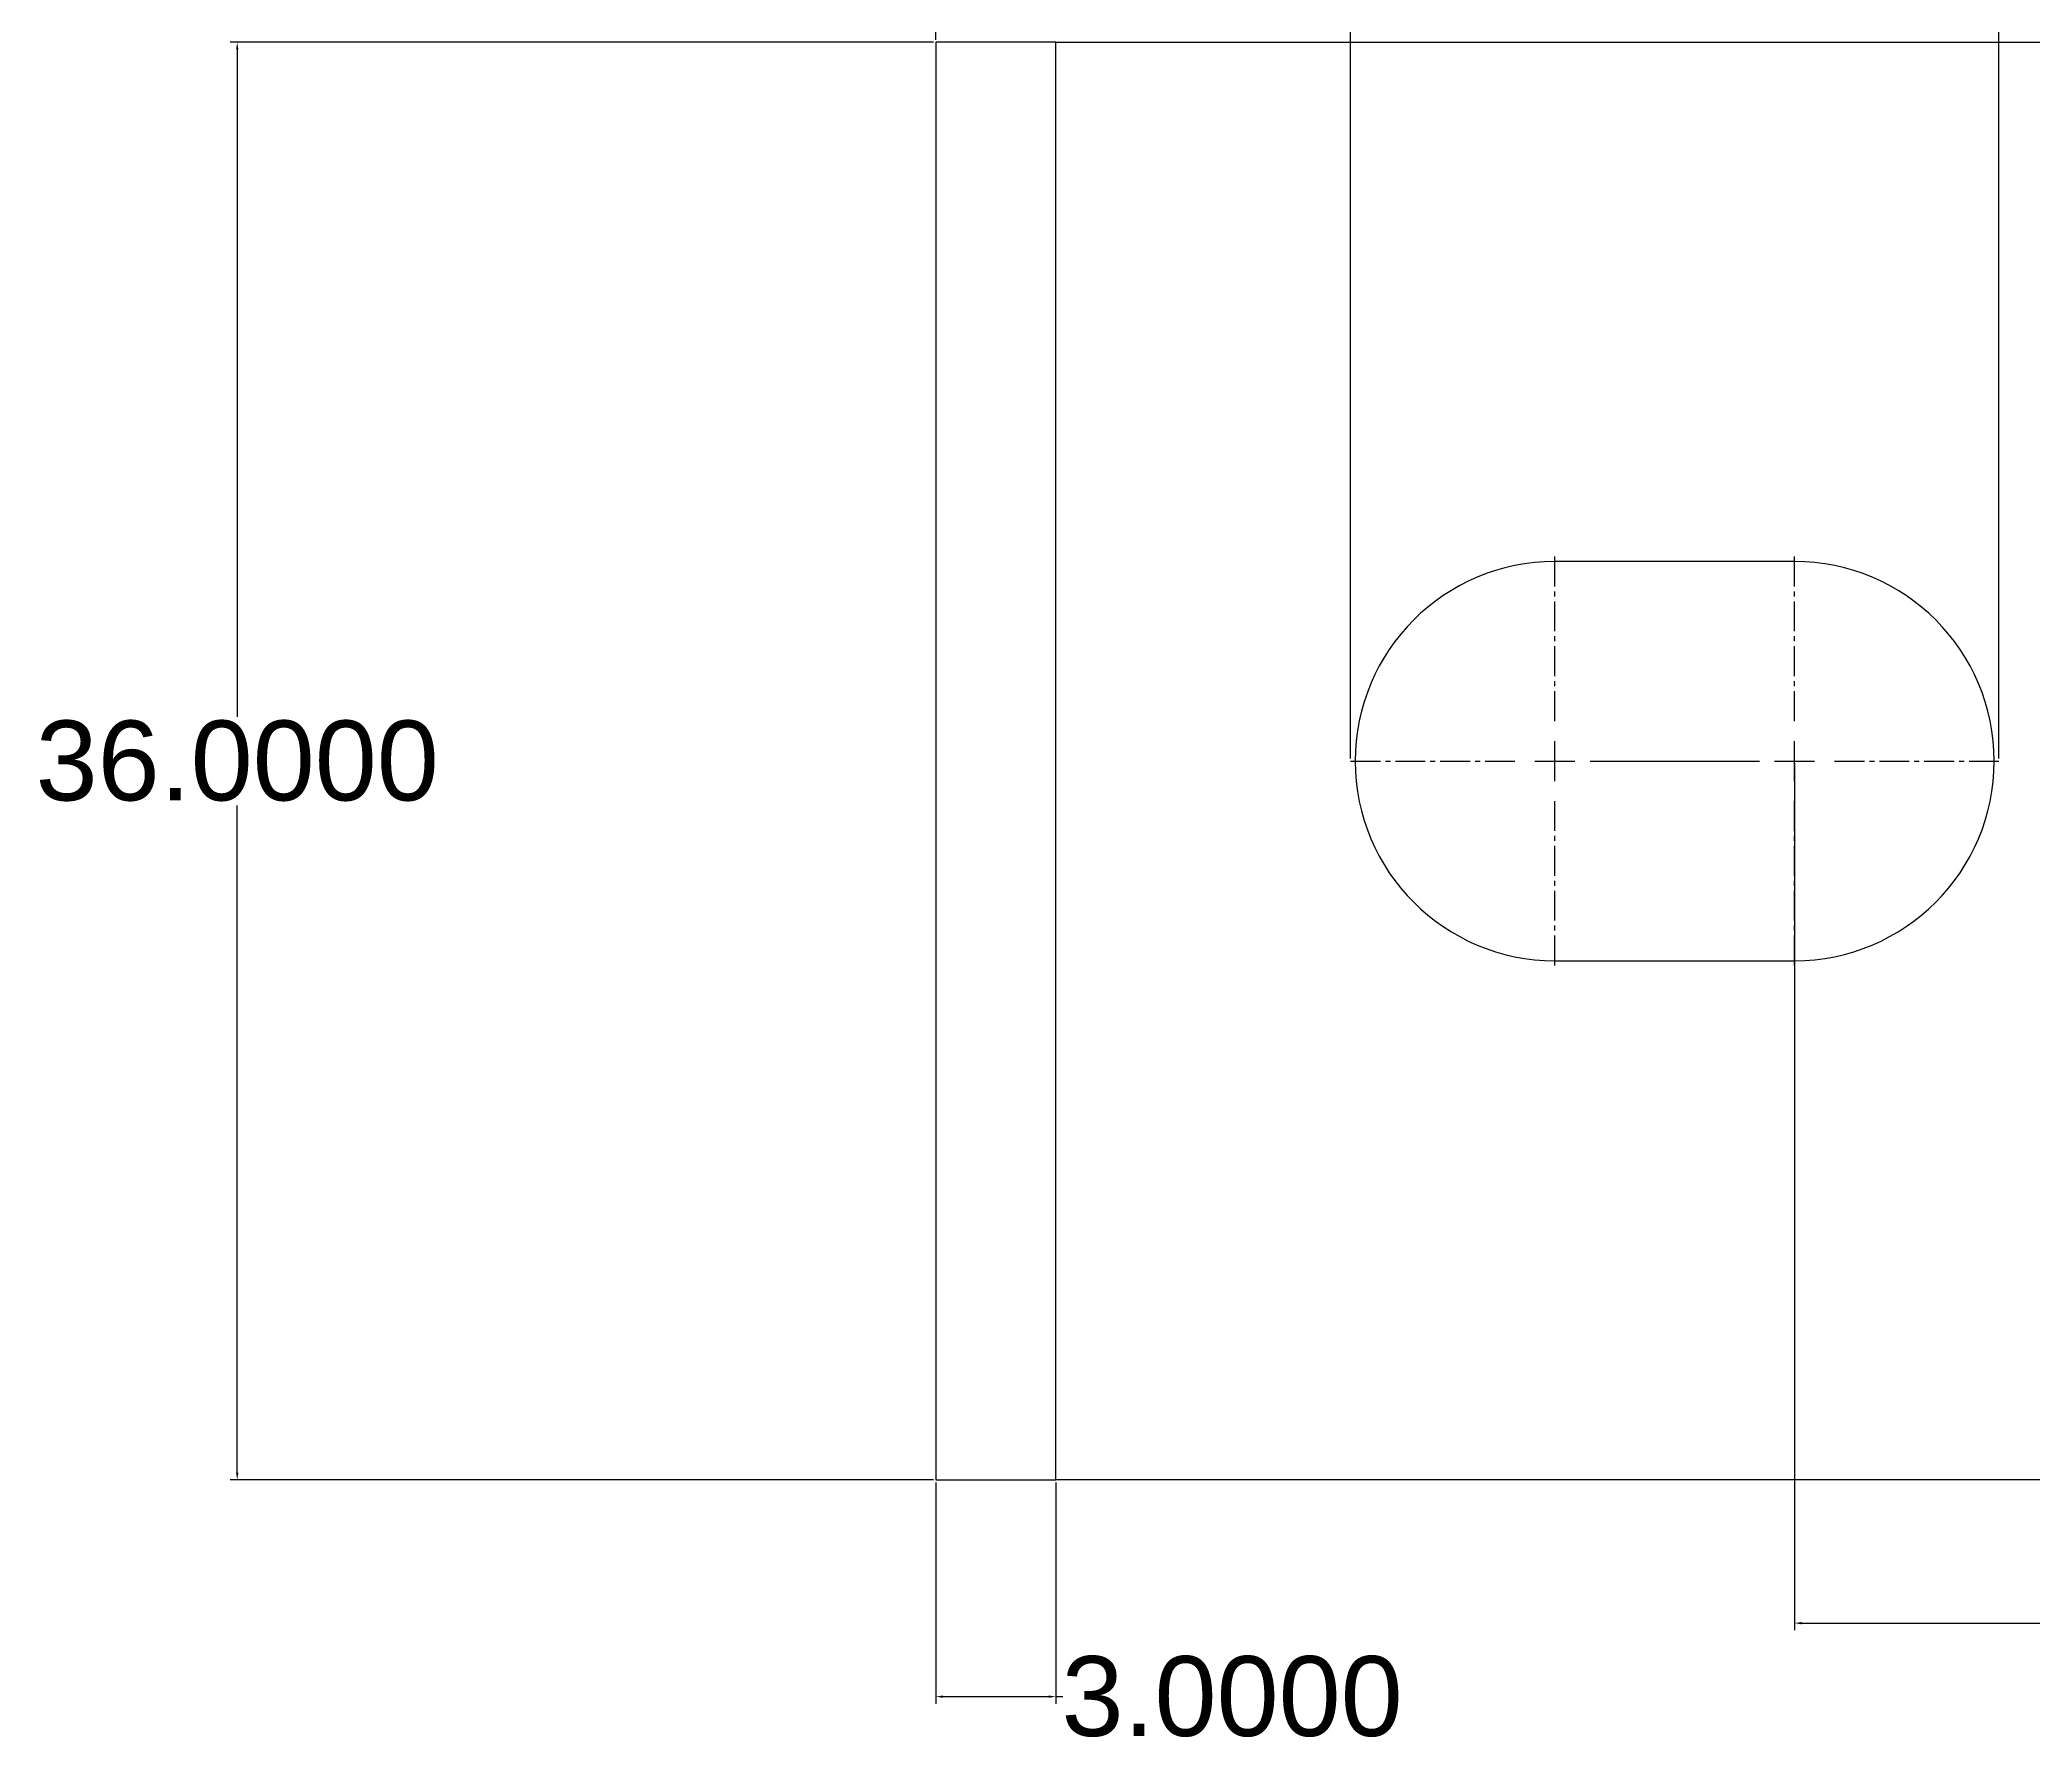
# Model space of a CAD drawing. Header units: inches. Extents: x -66 to 652, y -14 to 145.
# Drawn here: x 165.35 to 215.24, y 80.67 to 123.18 of the extents above; entities that cross this region are included whole.
import ezdxf

# ---------------------------------------------------------------- set-up
doc = ezdxf.new("R2010")
doc.units = ezdxf.units.IN
doc.header["$MEASUREMENT"] = 0
doc.linetypes.add('CENTER2', pattern=[1.125, 0.75, -0.125, 0.125, -0.125])
doc.styles.get("Standard").update_dxf_attribs({"font": 'arial.ttf'})
doc.dimstyles.get("Standard").update_dxf_attribs({"dimtxt": 0.18, "dimasz": 0.18, "dimexe": 0.18, "dimexo": 0.0625, "dimgap": 0.09, "dimtad": 0, "dimtih": 1, "dimtoh": 1, "dimdec": 4, "dimzin": 0, "dimdsep": 46, "dimtxsty": 'Standard', "dimcen": 0.09, "dimadec": 0, "dimazin": 0, "dimtfac": 1, "dimtdec": 4, "dimtofl": 0, "dimtmove": 0, "dimatfit": 3, "dimfxl": 1, "dimtolj": 1, "dimtzin": 0, "dimarcsym": 0})

# ---------------------------------------------------------------- blocks, each defined once
blk = doc.blocks.new('*U6')
at = {"color": 0, "linetype": 'CENTER2', "transparency": 16777216}
for p, q in [((0, 1), (0, 5.12)), ((-5.12, 0), (-1, 0)), ((1, 0), (5.12, 0)), ((0, -5.12), (0, -1))]:
    blk.add_line(p, q, dxfattribs=at)
at = {"color": 0, "linetype": 'Continuous', "transparency": 16777216}
for p, q in [((0, -0.5), (0, 0.5)), ((-0.5, 0), (0.5, 0))]:
    blk.add_line(p, q, dxfattribs=at)
blk = doc.blocks.new('*U7')
at = {"color": 0, "linetype": 'CENTER2', "transparency": 16777216}
for p, q in [((0, 1), (0, 5.12)), ((-5.12, 0), (-1, 0)), ((1, 0), (5.12, 0)), ((0, -5.12), (0, -1))]:
    blk.add_line(p, q, dxfattribs=at)
at = {"color": 0, "linetype": 'Continuous', "transparency": 16777216}
for p, q in [((0, -0.5), (0, 0.5)), ((-0.5, 0), (0.5, 0))]:
    blk.add_line(p, q, dxfattribs=at)
blk = doc.blocks.new('*D35')
at = {"color": 0, "lineweight": -2, "transparency": 16777216}
for p, q in [((187.725, 123.115), (170.111, 123.115)), ((170.291, 122.935), (170.291, 106.226)), ((170.291, 87.295), (170.291, 104.003)), ((187.725, 87.115), (170.111, 87.115))]:
    blk.add_line(p, q, dxfattribs=at)
at = {"color": 0, "transparency": 16777216}
for points in [[(170.261, 122.935), (170.321, 122.935), (170.291, 123.115)], [(170.261, 87.295), (170.321, 87.295), (170.291, 87.115)]]:
    blk.add_solid(points, dxfattribs=at)
at = {"layer": 'Defpoints', "color": 0, "transparency": 16777216}
for p in [(187.788, 123.115), (170.291, 87.115), (187.788, 87.115)]:
    blk.add_point(p, dxfattribs=at)
at = {"color": 0, "transparency": 16777216, "insert": (170.291, 105.115), "char_height": 0.18, "attachment_point": 5}
blk.add_mtext('\\A1;{\\H11.11111x;36.0000}', dxfattribs=at)
blk = doc.blocks.new('*D36')
at = {"color": 0, "lineweight": -2, "transparency": 16777216}
for p, q in [((187.788, 123.177), (187.788, 143.658)), ((187.968, 143.478), (264.59, 143.478)), ((352.608, 143.478), (275.986, 143.478)), ((352.788, 123.177), (352.788, 143.658))]:
    blk.add_line(p, q, dxfattribs=at)
at = {"color": 0, "transparency": 16777216}
for points in [[(187.968, 143.508), (187.968, 143.448), (187.788, 143.478)], [(352.608, 143.508), (352.608, 143.448), (352.788, 143.478)]]:
    blk.add_solid(points, dxfattribs=at)
at = {"layer": 'Defpoints', "color": 0, "transparency": 16777216}
for p in [(352.788, 143.478), (187.788, 123.115), (352.788, 123.115)]:
    blk.add_point(p, dxfattribs=at)
at = {"color": 0, "transparency": 16777216, "insert": (270.288, 143.478), "char_height": 0.18, "attachment_point": 5}
blk.add_mtext('\\A1;{\\H11.11111x;165.0000}', dxfattribs=at)
blk = doc.blocks.new('*D37')
at = {"color": 0, "lineweight": -2, "transparency": 16777216}
for p, q in [((187.788, 87.052), (187.788, 81.506)), ((190.788, 87.052), (190.788, 81.506)), ((187.968, 81.686), (190.608, 81.686)), ((190.788, 81.686), (190.968, 81.686))]:
    blk.add_line(p, q, dxfattribs=at)
at = {"color": 0, "transparency": 16777216}
for points in [[(187.968, 81.716), (187.968, 81.656), (187.788, 81.686)], [(190.608, 81.716), (190.608, 81.656), (190.788, 81.686)]]:
    blk.add_solid(points, dxfattribs=at)
at = {"layer": 'Defpoints', "color": 0, "transparency": 16777216}
for p in [(187.788, 87.115), (190.788, 87.115), (190.788, 81.686)]:
    blk.add_point(p, dxfattribs=at)
at = {"color": 0, "transparency": 16777216, "insert": (195.205, 81.686), "char_height": 0.18, "attachment_point": 5}
blk.add_mtext('\\A1;{\\H11.11111x;3.0000}', dxfattribs=at)
blk = doc.blocks.new('*D39')
at = {"color": 0, "lineweight": -2, "transparency": 16777216}
for p, q in [((198.168, 105.177), (198.168, 132.814)), ((214.408, 105.177), (214.408, 132.814)), ((198.348, 132.634), (201.367, 132.634)), ((214.228, 132.634), (211.209, 132.634))]:
    blk.add_line(p, q, dxfattribs=at)
at = {"color": 0, "transparency": 16777216}
for points in [[(198.348, 132.664), (198.348, 132.604), (198.168, 132.634)], [(214.228, 132.664), (214.228, 132.604), (214.408, 132.634)]]:
    blk.add_solid(points, dxfattribs=at)
at = {"layer": 'Defpoints', "color": 0, "transparency": 16777216}
for p in [(214.408, 132.634), (198.168, 105.115), (214.408, 105.115)]:
    blk.add_point(p, dxfattribs=at)
at = {"color": 0, "transparency": 16777216, "insert": (206.288, 132.634), "char_height": 0.18, "attachment_point": 5}
blk.add_mtext('\\A1;{\\H11.11111x;16.2400}', dxfattribs=at)
blk = doc.blocks.new('*D41')
at = {"color": 0, "lineweight": -2, "transparency": 16777216}
for p, q in [((209.288, 105.052), (209.288, 83.347)), ((270.288, 105.052), (270.288, 83.347)), ((209.468, 83.527), (234.768, 83.527)), ((270.108, 83.527), (244.808, 83.527))]:
    blk.add_line(p, q, dxfattribs=at)
at = {"color": 0, "transparency": 16777216}
for points in [[(209.468, 83.557), (209.468, 83.497), (209.288, 83.527)], [(270.108, 83.557), (270.108, 83.497), (270.288, 83.527)]]:
    blk.add_solid(points, dxfattribs=at)
at = {"layer": 'Defpoints', "color": 0, "transparency": 16777216}
for p in [(209.288, 105.115), (270.288, 105.115), (270.288, 83.527)]:
    blk.add_point(p, dxfattribs=at)
at = {"color": 0, "transparency": 16777216, "insert": (239.788, 83.527), "char_height": 0.18, "attachment_point": 5}
blk.add_mtext('\\A1;{\\H11.11111x;61.0000}', dxfattribs=at)

msp = doc.modelspace()

# ---------------------------------------------------------------- linework, layer by layer
for p, q in [((190.78799, 123.11454), (187.78799, 123.11454)), ((187.78799, 123.11454), (187.78799, 87.11454)), ((190.78799, 87.11454), (190.78799, 123.11454)), ((190.78799, 87.11454), (190.78799, 123.11454)), ((190.78799, 123.11454), (248.28799, 123.11454)), ((209.28799, 110.11454), (203.28799, 110.11454)), ((203.28799, 100.11454), (209.28799, 100.11454)), ((187.78799, 87.11454), (190.78799, 87.11454)), ((248.28799, 87.11454), (190.78799, 87.11454))]:
    msp.add_line(p, q)
for centre, start, end in [((203.28799, 105.11454), 90, 270), ((209.28799, 105.11454), 270, 90)]:
    msp.add_arc(centre, 5, start, end)

# ---------------------------------------------------------------- block references
at = {"linetype": 'CENTER2'}
for name, p in [('*U7', (203.28799, 105.11454)), ('*U6', (209.28799, 105.11454))]:
    msp.add_blockref(name, p, dxfattribs=at)

# ---------------------------------------------------------------- dimensions: what is measured, and where the dimension line sits
for base, p1, p2, picture, middle in [((352.78799, 143.47843), (187.78799, 123.11454), (352.78799, 123.11454), '*D36', (270.28799, 143.47843)), ((214.40799, 132.63398), (198.16799, 105.11454), (214.40799, 105.11454), '*D39', (206.28799, 132.63398)), ((270.28799, 83.52702), (209.28799, 105.11454), (270.28799, 105.11454), '*D41', (239.78799, 83.52702)), ((190.78799, 81.68551), (187.78799, 87.11454), (190.78799, 87.11454), '*D37', (195.20533, 81.68551))]:
    dim = msp.add_linear_dim(base=base, p1=p1, p2=p2, text='{\\H11.11111x;<>}', dimstyle='Standard')
    dim.commit()
    dim.dimension.update_dxf_attribs({"geometry": picture, "text_midpoint": middle})
dim = msp.add_linear_dim(base=(170.2907, 87.11454), p1=(187.78799, 123.11454), p2=(187.78799, 87.11454), angle=90, text='{\\H11.11111x;<>}', dimstyle='Standard')
dim.commit()
dim.dimension.update_dxf_attribs({"geometry": '*D35', "text_midpoint": (170.2907, 105.11454)})

doc.saveas('drawing.dxf')
